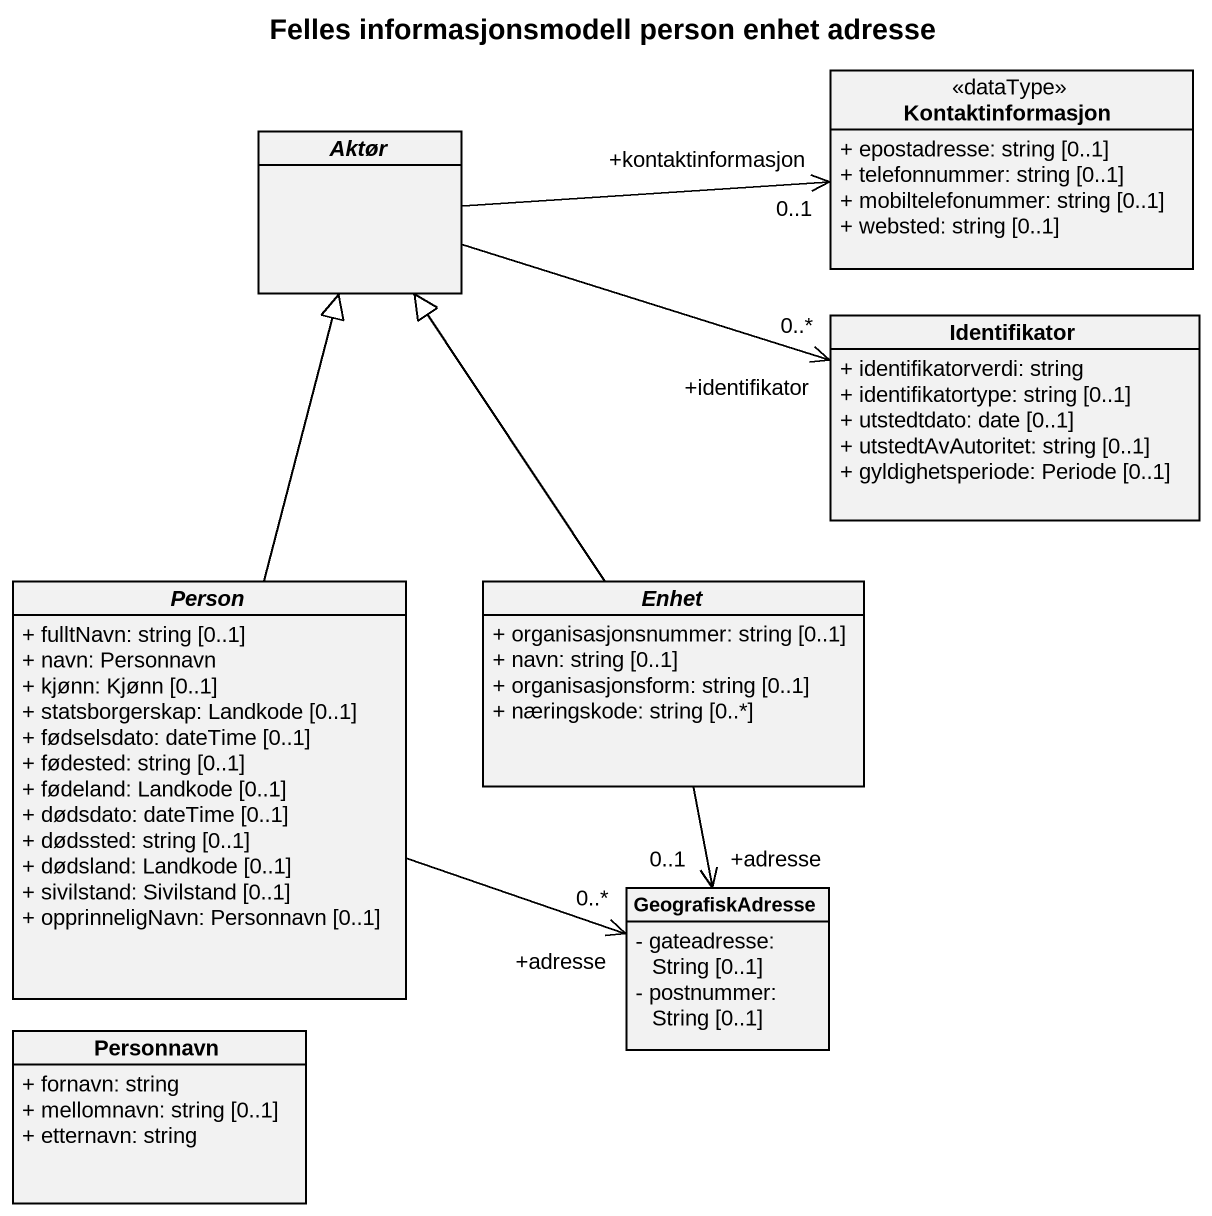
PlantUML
@startuml
title Felles informasjonsmodell person enhet adresse
hide circle
hide empty members
skinparam classAttributeIconSize 0
class Kontaktinformasjon <<dataType>> {
  + epostadresse: string [0..1]
  + telefonnummer: string [0..1]
  + mobiltelefonummer: string [0..1]
  + websted: string [0..1]
}
abstract class Aktør
class Identifikator {
  + identifikatorverdi: string
  + identifikatortype: string [0..1]
  + utstedtdato: date [0..1]
  + utstedtAvAutoritet: string [0..1]
  + gyldighetsperiode: Periode [0..1]
}
abstract class "Person" as Person_ {
  + fulltNavn: string [0..1]
  + navn: Personnavn
  + kjønn: Kjønn [0..1]
  + statsborgerskap: Landkode [0..1]
  + fødselsdato: dateTime [0..1]
  + fødested: string [0..1]
  + fødeland: Landkode [0..1]
  + dødsdato: dateTime [0..1]
  + dødssted: string [0..1]
  + dødsland: Landkode [0..1]
  + sivilstand: Sivilstand [0..1]
  + opprinneligNavn: Personnavn [0..1]
}
abstract class Enhet {
  + organisasjonsnummer: string [0..1]
  + navn: string [0..1]
  + organisasjonsform: string [0..1]
  + næringskode: string [0..*]
}
class GeografiskAdresse {
  - gateadresse: String [0..1]
  - postnummer: String [0..1]
}
class Personnavn {
  + fornavn: string
  + mellomnavn: string [0..1]
  + etternavn: string
}
Aktør -right-> "+kontaktinformasjon\n0..1" Kontaktinformasjon
Identifikator "+identifikator\n0..*" <-left- Aktør
Person_ -up-|> Aktør
Person_ -right-> "+adresse\n0..*" GeografiskAdresse
Enhet -up-|> Aktør
Enhet --> "+adresse\n0..1" GeografiskAdresse
@enduml
